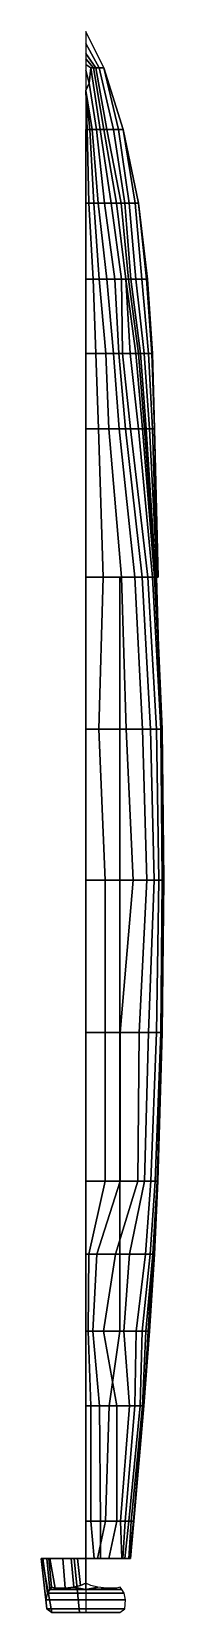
# Model space of a CAD drawing. Extents: x -3 to 6, y -60 to 60.
import ezdxf

# ---------------------------------------------------------------- set-up
doc = ezdxf.new("R2010")
doc.units = 0
doc.layers.add('H2', color=7, linetype='CONTINUOUS')

msp = doc.modelspace()

# ---------------------------------------------------------------- linework, layer by layer
at = {"layer": 'H2'}
for points in [[(0, 59.57, 6.12), (0, 58.67, 5.09), (1, 56.84, 4.22), (1.36, 56.84, 5.95)], [(1, 56.84, 4.22), (0, 58.67, 5.09), (0, 57.92, 3.78), (0.76, 56.84, 3.31)], [(0.76, 56.84, 3.31), (0, 57.92, 3.78), (0, 57.51, 2.92), (0.58, 56.84, 2.41)], [(0.58, 56.84, 2.41), (0, 57.51, 2.92), (0, 57.09, 1.73), (0.39, 56.84, 1.3)], [(0.39, 56.84, 1.3), (0, 57.09, 1.73), (0, 56.65, 0.02), (0.24, 55.68, 0.02)], [(0.24, 55.68, 0.02), (0, 56.65, 0.02), (0, 56.11, -3.61), (0, 55.12, -3.63)], [(1.08, 52.18, -0.25), (0.39, 56.84, 1.3), (0.24, 55.68, 0.02), (0.8, 52.18, -1.91)], [(1.36, 52.18, 1.08), (0.58, 56.84, 2.41), (0.39, 56.84, 1.3), (1.08, 52.18, -0.25)], [(1.6, 52.18, 1.9), (0.76, 56.84, 3.31), (0.58, 56.84, 2.41), (1.36, 52.18, 1.08)], [(2.09, 52.18, 3.37), (1, 56.84, 4.22), (0.76, 56.84, 3.31), (1.6, 52.18, 1.9)], [(2.46, 52.18, 4.29), (1.36, 56.84, 5.95), (1, 56.84, 4.22), (2.09, 52.18, 3.37)], [(2.83, 52.18, 5.31), (1.36, 56.84, 5.95), (1.36, 56.84, 5.95), (2.46, 52.18, 4.29)], [(1.36, 56.84, 5.95), (1.36, 56.84, 5.95), (2.83, 52.18, 5.31), (2.83, 52.18, 5.62)], [(0.8, 52.18, -1.91), (0.24, 55.68, 0.02), (0, 55.12, -3.63), (0.49, 52.18, -3.47)], [(0.49, 52.18, -3.47), (0, 55.12, -3.63), (0, 55.12, -3.63), (0.3, 52.18, -3.88)], [(0.3, 52.18, -3.88), (0, 55.12, -3.63), (0, 55.12, -3.63), (0.11, 52.18, -4.14)], [(0.11, 52.18, -4.14), (0, 55.12, -3.63), (0, 55.12, -3.63), (0, 52.18, -4.16)], [(0.22, 46.63, -4.07), (0.11, 52.18, -4.14), (0, 52.18, -4.16), (0, 46.63, -4.1)], [(0, 46.63, 5.3), (0, 52.18, 5.62), (2.83, 52.18, 5.62), (3.97, 46.63, 5.26)], [(0.6, 46.63, -3.77), (0.3, 52.18, -3.88), (0.11, 52.18, -4.14), (0.22, 46.63, -4.07)], [(0.92, 46.63, -3.34), (0.49, 52.18, -3.47), (0.3, 52.18, -3.88), (0.6, 46.63, -3.77)], [(1.4, 46.63, -2.24), (0.8, 52.18, -1.91), (0.49, 52.18, -3.47), (0.92, 46.63, -3.34)], [(1.92, 46.63, -0.35), (1.08, 52.18, -0.25), (0.8, 52.18, -1.91), (1.4, 46.63, -2.24)], [(2.32, 46.63, 1.36), (1.36, 52.18, 1.08), (1.08, 52.18, -0.25), (1.92, 46.63, -0.35)], [(2.68, 46.63, 2.51), (1.6, 52.18, 1.9), (1.36, 52.18, 1.08), (2.32, 46.63, 1.36)], [(2.94, 46.63, 3.11), (2.09, 52.18, 3.37), (1.6, 52.18, 1.9), (2.68, 46.63, 2.51)], [(3.28, 46.63, 3.81), (2.46, 52.18, 4.29), (2.09, 52.18, 3.37), (2.94, 46.63, 3.11)], [(3.72, 46.63, 4.72), (2.83, 52.18, 5.31), (2.46, 52.18, 4.29), (3.28, 46.63, 3.81)], [(3.97, 46.63, 5.09), (2.83, 52.18, 5.31), (2.83, 52.18, 5.31), (3.72, 46.63, 4.72)], [(2.83, 52.18, 5.62), (2.83, 52.18, 5.31), (3.97, 46.63, 5.09), (3.97, 46.63, 5.26)], [(0.55, 40.92, -3.93), (0.22, 46.63, -4.07), (0, 46.63, -4.1), (0, 40.92, -4.05)], [(0, 40.92, 5.06), (0, 46.63, 5.3), (3.97, 46.63, 5.26), (4.65, 40.92, 4.97)], [(1.02, 40.92, -3.61), (0.6, 46.63, -3.77), (0.22, 46.63, -4.07), (0.55, 40.92, -3.93)], [(1.58, 40.92, -3.03), (0.92, 46.63, -3.34), (0.6, 46.63, -3.77), (1.02, 40.92, -3.61)], [(2.19, 40.92, -1.99), (1.4, 46.63, -2.24), (0.92, 46.63, -3.34), (1.58, 40.92, -3.03)], [(2.69, 40.92, -0.5), (1.92, 46.63, -0.35), (1.4, 46.63, -2.24), (2.19, 40.92, -1.99)], [(3.02, 40.92, 1.24), (2.32, 46.63, 1.36), (1.92, 46.63, -0.35), (2.69, 40.92, -0.5)], [(3.23, 40.92, 2.02), (2.68, 46.63, 2.51), (2.32, 46.63, 1.36), (3.02, 40.92, 1.24)], [(3.41, 40.92, 2.57), (2.94, 46.63, 3.11), (2.68, 46.63, 2.51), (3.23, 40.92, 2.02)], [(3.79, 40.92, 3.51), (3.28, 46.63, 3.81), (2.94, 46.63, 3.11), (3.41, 40.92, 2.57)], [(4.22, 40.92, 4.32), (3.72, 46.63, 4.72), (3.28, 46.63, 3.81), (3.79, 40.92, 3.51)], [(4.59, 40.92, 4.85), (3.97, 46.63, 5.09), (3.72, 46.63, 4.72), (4.22, 40.92, 4.32)], [(3.97, 46.63, 5.26), (3.97, 46.63, 5.09), (4.59, 40.92, 4.85), (4.65, 40.92, 4.97)], [(0.75, 35.3, -3.93), (0.55, 40.92, -3.93), (0, 40.92, -4.05), (0, 35.3, -4)], [(0, 35.3, 5.03), (0, 40.92, 5.06), (4.65, 40.92, 4.97), (5.03, 35.3, 4.92)], [(1.51, 35.3, -3.59), (1.02, 40.92, -3.61), (0.55, 40.92, -3.93), (0.75, 35.3, -3.93)], [(2.1, 35.3, -3.06), (1.58, 40.92, -3.03), (1.02, 40.92, -3.61), (1.51, 35.3, -3.59)], [(2.49, 35.3, -2.54), (2.19, 40.92, -1.99), (1.58, 40.92, -3.03), (2.1, 35.3, -3.06)], [(2.77, 35.3, -2.02), (2.69, 40.92, -0.5), (2.19, 40.92, -1.99), (2.49, 35.3, -2.54)], [(3.34, 35.3, -0.53), (3.02, 40.92, 1.24), (2.69, 40.92, -0.5), (2.77, 35.3, -2.02)], [(3.79, 35.3, 1.21), (3.02, 40.92, 1.24), (3.02, 40.92, 1.24), (3.34, 35.3, -0.53)], [(3.99, 35.3, 1.99), (3.23, 40.92, 2.02), (3.02, 40.92, 1.24), (3.79, 35.3, 1.21)], [(4.14, 35.3, 2.54), (3.41, 40.92, 2.57), (3.23, 40.92, 2.02), (3.99, 35.3, 1.99)], [(4.41, 35.3, 3.48), (3.79, 40.92, 3.51), (3.41, 40.92, 2.57), (4.14, 35.3, 2.54)], [(4.73, 35.3, 4.29), (4.22, 40.92, 4.32), (3.79, 40.92, 3.51), (4.41, 35.3, 3.48)], [(4.99, 35.3, 4.82), (4.59, 40.92, 4.85), (4.22, 40.92, 4.32), (4.73, 35.3, 4.29)], [(4.65, 40.92, 4.97), (4.59, 40.92, 4.85), (4.99, 35.3, 4.82), (5.03, 35.3, 4.92)], [(0.95, 29.64, -3.83), (0.75, 35.3, -3.93), (0, 35.3, -4), (0, 29.64, -3.95)], [(0, 29.64, 5.08), (0, 35.3, 5.03), (5.03, 35.3, 4.92), (5.2, 29.64, 4.89)], [(1.74, 29.64, -3.54), (1.51, 35.3, -3.59), (0.75, 35.3, -3.93), (0.95, 29.64, -3.83)], [(2.53, 29.64, -3.01), (2.1, 35.3, -3.06), (1.51, 35.3, -3.59), (1.74, 29.64, -3.54)], [(3.01, 29.64, -2.49), (2.49, 35.3, -2.54), (2.1, 35.3, -3.06), (2.53, 29.64, -3.01)], [(3.37, 29.64, -1.97), (2.77, 35.3, -2.02), (2.49, 35.3, -2.54), (3.01, 29.64, -2.49)], [(3.98, 29.64, -0.48), (3.34, 35.3, -0.53), (2.77, 35.3, -2.02), (3.37, 29.64, -1.97)], [(4.29, 29.64, 1.26), (3.79, 35.3, 1.21), (3.34, 35.3, -0.53), (3.98, 29.64, -0.48)], [(4.44, 29.64, 2.04), (3.99, 35.3, 1.99), (3.79, 35.3, 1.21), (4.29, 29.64, 1.26)], [(4.57, 29.64, 2.59), (4.14, 35.3, 2.54), (3.99, 35.3, 1.99), (4.44, 29.64, 2.04)], [(4.8, 29.64, 3.53), (4.41, 35.3, 3.48), (4.14, 35.3, 2.54), (4.57, 29.64, 2.59)], [(5.05, 29.64, 4.34), (4.73, 35.3, 4.29), (4.41, 35.3, 3.48), (4.8, 29.64, 3.53)], [(5.18, 29.64, 4.8), (4.99, 35.3, 4.82), (4.73, 35.3, 4.29), (5.05, 29.64, 4.34)], [(5.03, 35.3, 4.92), (4.99, 35.3, 4.82), (5.18, 29.64, 4.8), (5.2, 29.64, 4.89)], [(0, 18.44, 5.12), (0, 29.64, 5.08), (5.2, 29.64, 4.89), (5.46, 18.44, 4.93)], [(1.32, 18.44, -3.79), (0.95, 29.64, -3.83), (0, 29.64, -3.95), (0, 18.44, -3.88)], [(2.7, 18.44, -3.5), (1.74, 29.64, -3.54), (0.95, 29.64, -3.83), (1.32, 18.44, -3.79)], [(3.7, 18.44, -2.97), (2.53, 29.64, -3.01), (1.74, 29.64, -3.54), (2.7, 18.44, -3.5)], [(4.25, 18.44, -2.45), (3.01, 29.64, -2.49), (2.53, 29.64, -3.01), (3.7, 18.44, -2.97)], [(4.69, 18.44, -1.74), (3.37, 29.64, -1.97), (3.01, 29.64, -2.49), (4.25, 18.44, -2.45)], [(5.04, 18.44, -0.6), (3.98, 29.64, -0.48), (3.37, 29.64, -1.97), (4.69, 18.44, -1.74)], [(5.19, 18.44, 1.3), (4.29, 29.64, 1.26), (3.98, 29.64, -0.48), (5.04, 18.44, -0.6)], [(5.27, 18.44, 2.08), (4.44, 29.64, 2.04), (4.29, 29.64, 1.26), (5.19, 18.44, 1.3)], [(5.29, 18.44, 2.63), (4.57, 29.64, 2.59), (4.44, 29.64, 2.04), (5.27, 18.44, 2.08)], [(5.38, 18.44, 3.57), (4.8, 29.64, 3.53), (4.57, 29.64, 2.59), (5.29, 18.44, 2.63)], [(5.38, 18.44, 4.38), (5.05, 29.64, 4.34), (4.8, 29.64, 3.53), (5.38, 18.44, 3.57)], [(5.45, 18.44, 4.84), (5.18, 29.64, 4.8), (5.05, 29.64, 4.34), (5.38, 18.44, 4.38)], [(5.2, 29.64, 4.89), (5.18, 29.64, 4.8), (5.45, 18.44, 4.84), (5.46, 18.44, 4.93)], [(0, 7, 2.88), (0, 18.44, 3.02), (2.56, 18.44, 3.02), (2.56, 7, 2.83)], [(0.99, 7, -3.75), (1.32, 18.44, -3.79), (0, 18.44, -3.88), (0, 7, -3.84)], [(0, 18.44, 5.12), (5.46, 18.44, 4.93), (2.56, 18.44, 3.02), (0, 18.44, 3.02)], [(3.05, 7, -3.35), (2.7, 18.44, -3.5), (1.32, 18.44, -3.79), (0.99, 7, -3.75)], [(2.56, 7, 2.83), (2.56, 18.44, 3.02), (5.33, 18.44, 3.02), (5.68, 7, 2.66)], [(2.56, 18.44, 3.02), (5.38, 18.44, 4.38), (5.38, 18.44, 3.57), (5.33, 18.44, 3.02)], [(5.46, 18.44, 4.93), (5.45, 18.44, 4.84), (5.38, 18.44, 4.38), (2.56, 18.44, 3.02)], [(4.29, 7, -2.93), (3.7, 18.44, -2.97), (2.7, 18.44, -3.5), (3.05, 7, -3.35)], [(4.89, 7, -2.41), (4.25, 18.44, -2.45), (3.7, 18.44, -2.97), (4.29, 7, -2.93)], [(5.34, 7, -1.7), (4.69, 18.44, -1.74), (4.25, 18.44, -2.45), (4.89, 7, -2.41)], [(5.67, 7, -0.71), (5.04, 18.44, -0.6), (4.69, 18.44, -1.74), (5.34, 7, -1.7)], [(5.77, 7, 0.42), (5.19, 18.44, 1.3), (5.04, 18.44, -0.6), (5.67, 7, -0.71)], [(5.76, 7, 1.49), (5.27, 18.44, 2.08), (5.19, 18.44, 1.3), (5.77, 7, 0.42)], [(5.72, 7, 1.95), (5.29, 18.44, 2.63), (5.27, 18.44, 2.08), (5.76, 7, 1.49)], [(5.68, 7, 2.66), (5.33, 18.44, 3.02), (5.29, 18.44, 2.63), (5.72, 7, 1.95)], [(0, -4.38, 2.88), (0, 7, 2.88), (2.56, 7, 2.83), (2.56, -4.38, 2.85)], [(1.45, -4.38, -3.71), (0.99, 7, -3.75), (0, 7, -3.84), (0, -4.38, -3.78)], [(3.57, -4.38, -3.33), (3.05, 7, -3.35), (0.99, 7, -3.75), (1.45, -4.38, -3.71)], [(2.56, -4.38, 2.85), (2.56, 7, 2.83), (5.68, 7, 2.66), (5.76, -4.38, 2.71)], [(4.6, -4.38, -2.95), (4.29, 7, -2.93), (3.05, 7, -3.35), (3.57, -4.38, -3.33)], [(5.16, -4.38, -2.39), (4.89, 7, -2.41), (4.29, 7, -2.93), (4.6, -4.38, -2.95)], [(5.52, -4.38, -1.68), (5.34, 7, -1.7), (4.89, 7, -2.41), (5.16, -4.38, -2.39)], [(5.76, -4.38, -0.78), (5.67, 7, -0.71), (5.34, 7, -1.7), (5.52, -4.38, -1.68)], [(5.89, -4.38, 0.44), (5.77, 7, 0.42), (5.67, 7, -0.71), (5.76, -4.38, -0.78)], [(5.76, -4.38, 2.71), (5.68, 7, 2.66), (5.72, 7, 1.95), (5.8, -4.38, 2.39)], [(5.8, -4.38, 2.39), (5.72, 7, 1.95), (5.76, 7, 1.49), (5.89, -4.38, 1.51)], [(5.89, -4.38, 1.51), (5.76, 7, 1.49), (5.77, 7, 0.42), (5.89, -4.38, 0.44)], [(0, -15.88, 2.85), (0, -4.38, 2.88), (2.56, -4.38, 2.85), (2.56, -15.88, 2.83)], [(1.45, -15.88, -3.56), (1.45, -4.38, -3.71), (0, -4.38, -3.78), (0, -15.88, -3.78)], [(2.59, -15.88, -3.33), (3.57, -4.38, -3.33), (1.45, -4.38, -3.71), (1.45, -15.88, -3.56)], [(2.56, -15.88, 2.83), (2.56, -4.38, 2.85), (5.76, -4.38, 2.71), (5.67, -15.88, 2.68)], [(4.04, -15.88, -2.87), (4.6, -4.38, -2.95), (3.57, -4.38, -3.33), (2.59, -15.88, -3.33)], [(4.73, -15.88, -2.5), (5.16, -4.38, -2.39), (4.6, -4.38, -2.95), (4.04, -15.88, -2.87)], [(5.34, -15.88, -1.82), (5.52, -4.38, -1.68), (5.16, -4.38, -2.39), (4.73, -15.88, -2.5)], [(5.67, -15.88, -0.93), (5.76, -4.38, -0.78), (5.52, -4.38, -1.68), (5.34, -15.88, -1.82)], [(5.67, -15.88, 2.68), (5.76, -4.38, 2.71), (5.8, -4.38, 2.39), (5.71, -15.88, 2.39)], [(5.78, -15.88, 0.44), (5.89, -4.38, 0.44), (5.76, -4.38, -0.78), (5.67, -15.88, -0.93)], [(5.71, -15.88, 2.39), (5.8, -4.38, 2.39), (5.89, -4.38, 1.51), (5.78, -15.88, 1.51)], [(5.78, -15.88, 1.51), (5.89, -4.38, 1.51), (5.89, -4.38, 0.44), (5.78, -15.88, 0.44)], [(0, -27.08, 2.92), (0, -15.88, 2.85), (2.56, -15.88, 2.83), (2.56, -27.08, 2.9)], [(1.45, -27.08, -3.17), (1.45, -15.88, -3.56), (0, -15.88, -3.78), (0, -27.08, -3.71)], [(2.59, -27.08, -2.75), (2.59, -15.88, -3.33), (1.45, -15.88, -3.56), (1.45, -27.08, -3.17)], [(2.56, -27.08, 2.9), (2.56, -15.88, 2.83), (5.67, -15.88, 2.68), (5.41, -27.08, 2.75)], [(3.92, -27.08, -2.23), (4.04, -15.88, -2.87), (2.59, -15.88, -3.33), (2.59, -27.08, -2.75)], [(4.44, -27.08, -1.91), (4.73, -15.88, -2.5), (4.04, -15.88, -2.87), (3.92, -27.08, -2.23)], [(4.92, -27.08, -1.43), (5.34, -15.88, -1.82), (4.73, -15.88, -2.5), (4.44, -27.08, -1.91)], [(5.25, -27.08, -0.86), (5.67, -15.88, -0.93), (5.34, -15.88, -1.82), (4.92, -27.08, -1.43)], [(5.4, -27.08, -0.09), (5.78, -15.88, 0.44), (5.67, -15.88, -0.93), (5.25, -27.08, -0.86)], [(5.45, -27.08, 1.58), (5.78, -15.88, 1.51), (5.78, -15.88, 0.44), (5.4, -27.08, -0.09)], [(5.41, -27.08, 2.75), (5.67, -15.88, 2.68), (5.71, -15.88, 2.39), (5.45, -27.08, 2.46)], [(5.45, -27.08, 2.46), (5.71, -15.88, 2.39), (5.78, -15.88, 1.51), (5.45, -27.08, 1.58)], [(0.22, -32.59, -3.15), (1.45, -27.08, -3.17), (0, -27.08, -3.71), (0, -32.59, -3.69)], [(0, -32.59, 3.08), (0, -27.08, 2.92), (2.56, -27.08, 2.9), (2.56, -32.59, 3.01)], [(0.83, -32.59, -2.73), (2.59, -27.08, -2.75), (1.45, -27.08, -3.17), (0.22, -32.59, -3.15)], [(2.23, -32.59, -2.21), (3.92, -27.08, -2.23), (2.59, -27.08, -2.75), (0.83, -32.59, -2.73)], [(3.3, -32.59, -1.85), (4.44, -27.08, -1.91), (3.92, -27.08, -2.23), (2.23, -32.59, -2.21)], [(2.56, -32.59, 3.01), (2.56, -27.08, 2.9), (5.41, -27.08, 2.75), (5.18, -32.59, 2.87)], [(4.5, -32.59, -1.17), (4.92, -27.08, -1.43), (4.44, -27.08, -1.91), (3.3, -32.59, -1.85)], [(4.85, -32.59, -0.69), (5.25, -27.08, -0.86), (4.92, -27.08, -1.43), (4.5, -32.59, -1.17)], [(5.07, -32.59, -0.07), (5.4, -27.08, -0.09), (5.25, -27.08, -0.86), (4.85, -32.59, -0.69)], [(5.18, -32.59, 1.16), (5.45, -27.08, 1.58), (5.4, -27.08, -0.09), (5.07, -32.59, -0.07)], [(5.18, -32.59, 2.87), (5.41, -27.08, 2.75), (5.45, -27.08, 2.46), (5.18, -32.59, 2.87)], [(5.18, -32.59, 2.87), (5.45, -27.08, 2.46), (5.45, -27.08, 1.58), (5.18, -32.59, 1.16)], [(0.17, -38.39, -2.51), (0.22, -32.59, -3.15), (0, -32.59, -3.69), (0, -38.39, -2.98)], [(0, -38.39, 3.09), (0, -32.59, 3.08), (2.56, -32.59, 3.01), (2.56, -38.39, 3.08)], [(0.52, -38.39, -2.17), (0.83, -32.59, -2.73), (0.22, -32.59, -3.15), (0.17, -38.39, -2.51)], [(1.34, -38.39, -1.79), (2.23, -32.59, -2.21), (0.83, -32.59, -2.73), (0.52, -38.39, -2.17)], [(2.87, -38.39, -1.31), (3.3, -32.59, -1.85), (2.23, -32.59, -2.21), (1.34, -38.39, -1.79)], [(2.56, -38.39, 3.08), (2.56, -32.59, 3.01), (5.18, -32.59, 2.87), (4.8, -38.39, 2.97)], [(3.81, -38.39, -0.91), (4.5, -32.59, -1.17), (3.3, -32.59, -1.85), (2.87, -38.39, -1.31)], [(4.26, -38.39, -0.56), (4.85, -32.59, -0.69), (4.5, -32.59, -1.17), (3.81, -38.39, -0.91)], [(4.53, -38.39, -0.2), (5.07, -32.59, -0.07), (4.85, -32.59, -0.69), (4.26, -38.39, -0.56)], [(4.71, -38.39, 0.24), (5.07, -32.59, -0.07), (5.07, -32.59, -0.07), (4.53, -38.39, -0.2)], [(4.8, -38.39, 1.67), (5.18, -32.59, 1.16), (5.07, -32.59, -0.07), (4.71, -38.39, 0.24)], [(4.8, -38.39, 2.97), (5.18, -32.59, 2.87), (5.18, -32.59, 1.16), (4.8, -38.39, 1.67)], [(0, -44.02, 3.15), (0, -38.39, 3.09), (2.56, -38.39, 3.08), (1.76, -44.02, 3.15)], [(0.39, -44.02, -1.53), (0.17, -38.39, -2.51), (0, -38.39, -2.98), (0, -44.02, -1.97)], [(1.04, -44.02, -1.24), (0.52, -38.39, -2.17), (0.17, -38.39, -2.51), (0.39, -44.02, -1.53)], [(2.35, -44.02, -0.96), (1.34, -38.39, -1.79), (0.52, -38.39, -2.17), (1.04, -44.02, -1.24)], [(3.31, -44.02, -0.8), (2.87, -38.39, -1.31), (1.34, -38.39, -1.79), (2.35, -44.02, -0.96)], [(1.76, -44.02, 3.15), (2.56, -38.39, 3.08), (4.8, -38.39, 2.97), (4.33, -44.02, 3.04)], [(3.71, -44.02, -0.6), (3.81, -38.39, -0.91), (2.87, -38.39, -1.31), (3.31, -44.02, -0.8)], [(4.1, -44.02, -0.14), (4.26, -38.39, -0.56), (3.81, -38.39, -0.91), (3.71, -44.02, -0.6)], [(4.28, -44.02, 0.27), (4.53, -38.39, -0.2), (4.26, -38.39, -0.56), (4.1, -44.02, -0.14)], [(4.38, -44.02, 1.25), (4.71, -38.39, 0.24), (4.53, -38.39, -0.2), (4.28, -44.02, 0.27)], [(4.33, -44.02, 3.04), (4.8, -38.39, 2.97), (4.8, -38.39, 1.67), (4.38, -44.02, 2.46)], [(4.38, -44.02, 2.46), (4.8, -38.39, 1.67), (4.71, -38.39, 0.24), (4.38, -44.02, 1.25)], [(0, -52.7, 3.2), (0, -44.02, 3.15), (1.76, -44.02, 3.15), (1.48, -52.7, 3.2)], [(0.39, -52.7, -0.34), (0.39, -44.02, -1.53), (0, -44.02, -1.97), (0, -52.7, -0.47)], [(1.12, -52.7, -0.14), (1.04, -44.02, -1.24), (0.39, -44.02, -1.53), (0.39, -52.7, -0.34)], [(2.35, -52.7, -0.03), (2.35, -44.02, -0.96), (1.04, -44.02, -1.24), (1.12, -52.7, -0.14)], [(1.48, -52.7, 3.2), (1.76, -44.02, 3.15), (4.33, -44.02, 3.04), (3.59, -52.7, 3.08)], [(2.63, -52.7, -0.03), (3.31, -44.02, -0.8), (2.35, -44.02, -0.96), (2.35, -52.7, -0.03)], [(2.98, -52.7, -0.1), (3.71, -44.02, -0.6), (3.31, -44.02, -0.8), (2.63, -52.7, -0.03)], [(3.26, -52.7, 0.2), (4.1, -44.02, -0.14), (3.71, -44.02, -0.6), (2.98, -52.7, -0.1)], [(3.42, -52.7, 0.64), (4.28, -44.02, 0.27), (4.1, -44.02, -0.14), (3.26, -52.7, 0.2)], [(3.64, -52.7, 1.57), (4.38, -44.02, 1.25), (4.28, -44.02, 0.27), (3.42, -52.7, 0.64)], [(3.59, -52.7, 3.08), (4.33, -44.02, 3.04), (4.38, -44.02, 2.46), (3.64, -52.7, 2.75)], [(3.64, -52.7, 2.75), (4.38, -44.02, 2.46), (4.38, -44.02, 1.25), (3.64, -52.7, 1.57)], [(0, -55.52, 3.26), (0, -52.7, 3.2), (1.48, -52.7, 3.2), (0.89, -55.52, 3.25)], [(0.62, -55.52, -0.22), (0.39, -52.7, -0.34), (0, -52.7, -0.47), (0, -55.52, -0.42)], [(1.12, -55.52, -0.12), (1.12, -52.7, -0.14), (0.39, -52.7, -0.34), (0.62, -55.52, -0.22)], [(0.89, -55.52, 3.25), (1.48, -52.7, 3.2), (3.59, -52.7, 3.08), (3.31, -55.52, 3.16)], [(1.74, -55.52, -0.06), (2.35, -52.7, -0.03), (1.12, -52.7, -0.14), (1.12, -55.52, -0.12)], [(2.73, -55.52, -0.06), (2.63, -52.7, -0.03), (2.35, -52.7, -0.03), (1.74, -55.52, -0.06)], [(2.8, -55.52, 0.02), (2.98, -52.7, -0.1), (2.63, -52.7, -0.03), (2.73, -55.52, -0.06)], [(2.94, -55.52, 0.32), (3.26, -52.7, 0.2), (2.98, -52.7, -0.1), (2.8, -55.52, 0.02)], [(3.26, -55.52, 1.34), (3.42, -52.7, 0.64), (3.26, -52.7, 0.2), (2.94, -55.52, 0.32)], [(3.37, -55.52, 2.01), (3.64, -52.7, 1.57), (3.42, -52.7, 0.64), (3.26, -55.52, 1.34)], [(3.31, -55.52, 3.16), (3.59, -52.7, 3.08), (3.64, -52.7, 2.75), (3.37, -55.52, 2.87)], [(3.37, -55.52, 2.87), (3.64, -52.7, 2.75), (3.64, -52.7, 1.57), (3.37, -55.52, 2.01)], [(-3.31, -55.52, 3.16), (-2.57, -59.58, 3.17), (-2.94, -59.31, 2.75), (-3.37, -55.52, 2.87)], [(-3.37, -55.52, 2.87), (-2.94, -59.31, 2.75), (-3.01, -58.64, 1.57), (-3.37, -55.52, 2.01)], [(-3.37, -55.52, 2.01), (-3.01, -58.64, 1.57), (-2.9, -58.12, 0.64), (-3.26, -55.52, 1.34)], [(-0.89, -55.52, 3.25), (-0.47, -59.58, 3.29), (-2.57, -59.58, 3.17), (-3.31, -55.52, 3.16)], [(-3.26, -55.52, 1.34), (-2.9, -58.12, 0.64), (-2.73, -57.86, 0.2), (-2.94, -55.52, 0.32)], [(-2.94, -55.52, 0.32), (-2.73, -57.86, 0.2), (-2.6, -57.69, -0.1), (-2.8, -55.52, 0.02)], [(-2.8, -55.52, 0.02), (-2.6, -57.69, -0.1), (-2.32, -57.75, -0.03), (-2.73, -55.52, -0.06)], [(-2.73, -55.52, -0.06), (-2.32, -57.75, -0.03), (-1.57, -57.75, -0.03), (-1.74, -55.52, -0.06)], [(-1.74, -55.52, -0.06), (-1.57, -57.75, -0.03), (-0.91, -57.67, -0.14), (-1.12, -55.52, -0.12)], [(-1.12, -55.52, -0.12), (-0.91, -57.67, -0.14), (-0.39, -57.56, -0.34), (-0.62, -55.52, -0.22)], [(0, -55.52, 3.26), (0, -59.58, 3.29), (-0.47, -59.58, 3.29), (-0.89, -55.52, 3.25)], [(-0.62, -55.52, -0.22), (-0.39, -57.56, -0.34), (0, -57.39, -0.57), (0, -55.52, -0.42)], [(-3.01, -58.64, 1.57), (3.01, -58.64, 1.57), (2.9, -58.12, 0.64), (-2.9, -58.12, 0.64)], [(-2.9, -58.12, 0.64), (2.9, -58.12, 0.64), (2.73, -57.86, 0.2), (-2.73, -57.86, 0.2)], [(-2.73, -57.86, 0.2), (0, -57.86, 0.2), (-2.32, -57.75, -0.03), (-2.6, -57.69, -0.1)], [(0, -57.86, 0.2), (-0.91, -57.67, -0.14), (-1.57, -57.75, -0.03), (-2.32, -57.75, -0.03)], [(0, -57.86, 0.2), (0, -57.39, -0.57), (-0.39, -57.56, -0.34), (-0.91, -57.67, -0.14)], [(0, -57.86, 0.2), (0.91, -57.67, -0.14), (0.39, -57.56, -0.34), (0, -57.39, -0.57)], [(2.32, -57.75, -0.03), (1.57, -57.75, -0.03), (0.91, -57.67, -0.14), (0, -57.86, 0.2)], [(2.6, -57.69, -0.1), (2.32, -57.75, -0.03), (0, -57.86, 0.2), (2.73, -57.86, 0.2)], [(-2.94, -59.31, 2.75), (2.94, -59.31, 2.75), (3.01, -58.64, 1.57), (-3.01, -58.64, 1.57)], [(-2.57, -59.58, 3.17), (2.57, -59.58, 3.17), (2.94, -59.31, 2.75), (-2.94, -59.31, 2.75)], [(-0.47, -59.58, 3.29), (0.47, -59.58, 3.29), (2.57, -59.58, 3.17), (-2.57, -59.58, 3.17)]]:
    msp.add_3dface(points, dxfattribs=at)

doc.saveas('drawing.dxf')
